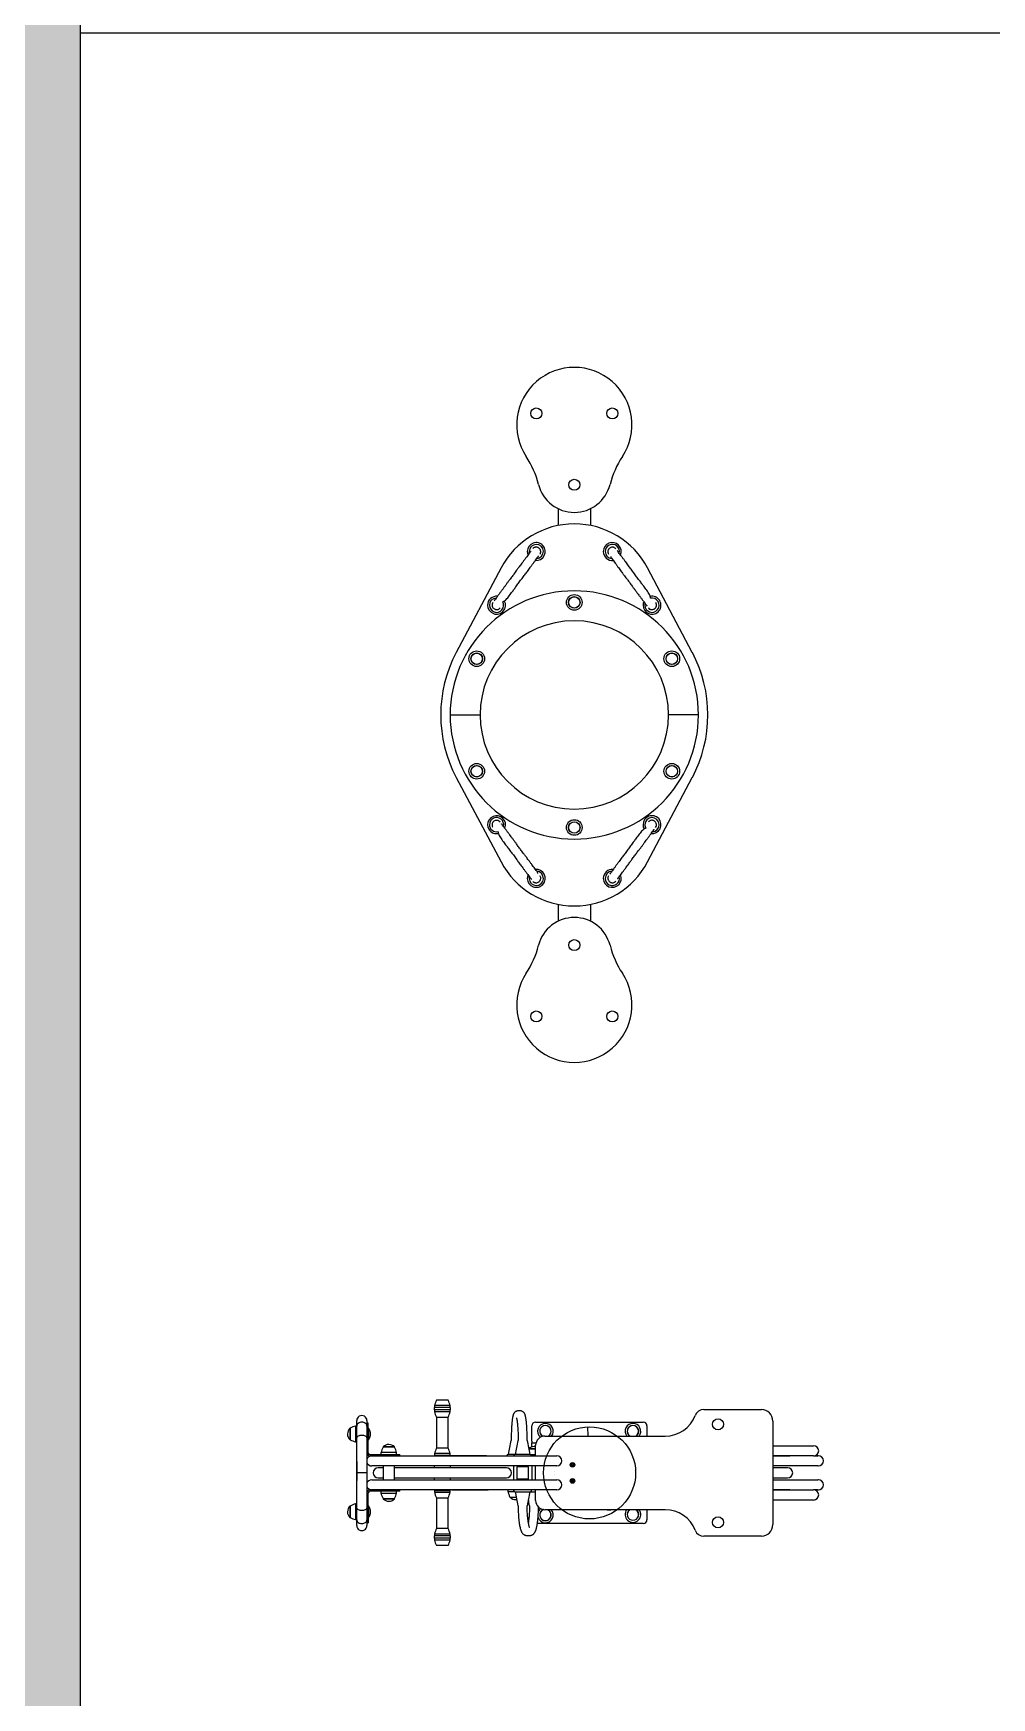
# Model space of a CAD drawing. Header units: millimetres. Extents: x 1089 to 46270, y 1624 to 35257.
# Drawn here: x 1092.71 to 1094.79, y 1652.005 to 1655.621 of the extents above; entities that cross this region are included whole.
import ezdxf

# ---------------------------------------------------------------- set-up
doc = ezdxf.new("R2010")
doc.units = ezdxf.units.MM
doc.layers.add('www.cad-blocks.net', color=7, linetype='Continuous')

# ---------------------------------------------------------------- blocks, each defined once
blk = doc.blocks.new('A$C69B03F1B')
at = {"ltscale": 25.4}
for p, q in [((0.6193, 0.5462), (0.4357, 0.449)), ((0.755, 0.5594), (0.755, 0.4944)), ((0.755, 0.5594), (0.755, 0.4944)), ((1.0743, 0.449), (0.8907, 0.5462)), ((0.3434, 0.3249), (0.3069, 0.3249)), ((1.2031, 0.3249), (1.1666, 0.3249)), ((0.3434, 0.2549), (0.3069, 0.2549)), ((1.2031, 0.2549), (1.1666, 0.2549)), ((0.4357, 0.1309), (0.6193, 0.0337)), ((0.8907, 0.0337), (1.0743, 0.1309)), ((0.755, 0.0204), (0.755, 0.0854)), ((0.755, 0.0204), (0.755, 0.0854))]:
    blk.add_line(p, q, dxfattribs=at)
for centre, radius in [((0.6327, 0.5017), 0.017), ((0.6327, 0.5017), 0.0125), ((0.6327, 0.5017), 0.0124), ((0.6327, 0.5017), 0.0123), ((0.8772, 0.5017), 0.017), ((0.8772, 0.5017), 0.0125), ((0.8772, 0.5017), 0.0124), ((0.8772, 0.5017), 0.0123), ((0.1, 0.3724), 0.012), ((1.41, 0.3724), 0.012), ((0.255, 0.2899), 0.012), ((0.5105, 0.2899), 0.017), ((0.5105, 0.2899), 0.0125), ((0.5105, 0.2899), 0.0124), ((0.5105, 0.2899), 0.0123), ((0.9995, 0.2899), 0.017), ((0.9995, 0.2899), 0.0125), ((0.9995, 0.2899), 0.0124), ((0.9995, 0.2899), 0.0123), ((1.255, 0.2899), 0.012), ((0.1, 0.2074), 0.012), ((1.41, 0.2074), 0.012), ((0.6327, 0.0782), 0.017), ((0.6327, 0.0782), 0.0125), ((0.6327, 0.0782), 0.0124), ((0.6327, 0.0782), 0.0123), ((0.8772, 0.0782), 0.017), ((0.8772, 0.0782), 0.0125), ((0.8772, 0.0782), 0.0124), ((0.8772, 0.0782), 0.0123)]:
    blk.add_circle(centre, radius, dxfattribs=at)
for centre, radius, start, end in [((0.755, 0.2899), 0.29, 62.0899, 117.9101), ((0.755, 0.2899), 0.2695, 90, 270), ((0.755, 0.2899), 0.2695, 270, 90), ((0.5166, 0.4587), 0.0195, 90, 191.6926), ((0.5166, 0.4587), 0.0155, 90, 192.7282), ((0.5166, 0.4587), 0.0195, 247.3124, 90), ((0.5166, 0.4587), 0.0155, 256.6957, 90), ((0.755, 0.2899), 0.2045, 90, 270), ((0.755, 0.2899), 0.2045, 270, 90), ((0.9934, 0.4587), 0.0195, 90, 298.6926), ((0.9934, 0.4587), 0.0155, 90, 299.7282), ((0.9934, 0.4587), 0.0195, 354.3124, 90), ((0.9934, 0.4587), 0.0155, 3.6957, 90), ((0.52, 0.2899), 0.18, 117.9101, 242.0899), ((0.5166, 0.4587), 0.0098, 108.1147, 124.8538), ((0.5166, 0.4587), 0.0098, 101.5252, 103.5915), ((0.5166, 0.4587), 0.0098, 306.5, 329.4567), ((0.9934, 0.4587), 0.0098, 208.5252, 210.5915), ((0.9934, 0.4587), 0.0098, 215.1147, 231.8538), ((0.9934, 0.4587), 0.0098, 53.5, 76.4567), ((0.99, 0.2899), 0.18, 297.9101, 62.0899), ((0.125, 0.2899), 0.125, 56.633, 303.367), ((1.385, 0.2899), 0.125, 236.633, 123.367), ((0.3037, 0.5614), 0.2, 236.633, 255.7865), ((0.235, 0.2899), 0.08, 284.2135, 75.7865), ((0.4, 0.3724), 0.0195, 90, 5.9569), ((0.4, 0.3724), 0.0155, 90, 356.3609), ((0.4, 0.3724), 0.0195, 67.3055, 90), ((0.4, 0.3724), 0.0155, 76.6867, 90), ((1.11, 0.3724), 0.0195, 174.3055, 90), ((1.11, 0.3724), 0.0155, 183.6867, 90), ((1.11, 0.3724), 0.0195, 90, 112.9569), ((1.11, 0.3724), 0.0155, 90, 103.3609), ((1.275, 0.2899), 0.08, 104.2135, 255.7865), ((1.2062, 0.5614), 0.2, 284.2135, 303.367), ((0.4, 0.2074), 0.0195, 90, 292.9569), ((0.4, 0.2074), 0.0155, 90, 283.3609), ((0.4, 0.2074), 0.0195, 354.3055, 90), ((0.4, 0.2074), 0.0155, 3.6867, 90), ((1.11, 0.2074), 0.0195, 90, 185.9569), ((1.11, 0.2074), 0.0155, 90, 176.3609), ((1.11, 0.2074), 0.0195, 247.3055, 90), ((1.11, 0.2074), 0.0155, 256.6867, 90), ((0.3037, 0.0185), 0.2, 104.2135, 123.367), ((1.2062, 0.0185), 0.2, 56.633, 75.7865), ((0.5166, 0.1212), 0.0195, 174.3124, 90), ((0.5166, 0.1212), 0.0155, 183.6957, 90), ((0.5166, 0.1212), 0.0195, 90, 118.6926), ((0.5166, 0.1212), 0.0155, 90, 119.7282), ((0.5166, 0.1212), 0.0098, 233.5, 256.4567), ((0.5166, 0.1212), 0.0098, 35.1147, 51.8538), ((0.5166, 0.1212), 0.0098, 28.5252, 30.5915), ((0.9934, 0.1212), 0.0195, 90, 11.6926), ((0.9934, 0.1212), 0.0155, 90, 12.7282), ((0.9934, 0.1212), 0.0098, 126.5, 149.4567), ((0.9934, 0.1212), 0.0195, 67.3124, 90), ((0.9934, 0.1212), 0.0155, 76.6957, 90), ((0.9934, 0.1212), 0.0098, 281.5252, 283.5915), ((0.9934, 0.1212), 0.0098, 288.1147, 304.8538), ((0.755, 0.2899), 0.29, 242.0899, 297.9101)]:
    blk.add_arc(centre, radius, start, end, dxfattribs=at)
for points, knots in [([(0.4989, 0.4551), (0.4976, 0.4548), (0.4953, 0.4543), (0.4911, 0.4519), (0.4866, 0.4489), (0.482, 0.4456), (0.4775, 0.4423), (0.4724, 0.4385), (0.466, 0.434), (0.4587, 0.4281), (0.4507, 0.4221), (0.4427, 0.4164), (0.4361, 0.4117), (0.431, 0.4079), (0.4269, 0.4048), (0.4224, 0.4015), (0.4178, 0.398), (0.4129, 0.3944), (0.4082, 0.3908), (0.4037, 0.3875), (0.4007, 0.3852), (0.3988, 0.3837), (0.3981, 0.3831), (0.398, 0.3829), (0.398, 0.3829)], [0, 0, 0, 0, 0.0209775, 0.0407253, 0.0590652, 0.0758603, 0.091032, 0.104485, 0.1255842, 0.1507789, 0.1763132, 0.2028039, 0.2260346, 0.238269, 0.2517986, 0.2666153, 0.2827661, 0.3005919, 0.32041, 0.3420315, 0.3651481, 0.3770155, 0.3870404, 0.3917364, 0.3917364, 0.3917364, 0.3917364]), ([(0.4107, 0.369), (0.4108, 0.3689), (0.411, 0.3689), (0.4116, 0.369), (0.4126, 0.3696), (0.4142, 0.3707), (0.4169, 0.3726), (0.421, 0.3756), (0.4254, 0.3788), (0.43, 0.3822), (0.4346, 0.3856), (0.4391, 0.3889), (0.4431, 0.3918), (0.4466, 0.3944), (0.4498, 0.3967), (0.4531, 0.3993), (0.4567, 0.4021), (0.4605, 0.405), (0.4641, 0.4077), (0.4677, 0.4103), (0.4713, 0.4129), (0.4754, 0.4158), (0.4799, 0.419), (0.485, 0.4228), (0.4901, 0.4266), (0.495, 0.4303), (0.4997, 0.4338), (0.5045, 0.4374), (0.5092, 0.4409), (0.5136, 0.4442), (0.5164, 0.4464), (0.5181, 0.4477), (0.5185, 0.4481), (0.5185, 0.4482), (0.5185, 0.4482)], [0.4682617, 0.4682617, 0.4682617, 0.4682617, 0.474261, 0.4843566, 0.4942796, 0.5040069, 0.5227379, 0.5405585, 0.5579391, 0.5748261, 0.5911129, 0.6057034, 0.6190878, 0.630266, 0.6396593, 0.6491607, 0.6623136, 0.6748563, 0.6854456, 0.6968091, 0.7089334, 0.7197803, 0.7351909, 0.7511759, 0.769238, 0.7842953, 0.8006992, 0.8188956, 0.839061, 0.8609809, 0.8843262, 0.8957842, 0.9049366, 0.9066141, 0.9066141, 0.9066141, 0.9066141]), ([(0.5012, 0.4552), (0.5012, 0.4552), (0.5005, 0.4553), (0.4997, 0.4552), (0.4989, 0.4551)], [0.98550509, 0.98550509, 0.98550509, 0.98550509, 0.9859126, 1, 1, 1, 1]), ([(0.5226, 0.451), (0.5235, 0.4518), (0.5246, 0.4528), (0.5256, 0.455), (0.526, 0.4567), (0.5261, 0.4584), (0.5259, 0.4606), (0.5251, 0.463), (0.5236, 0.4651), (0.522, 0.4665), (0.5204, 0.4676), (0.5183, 0.4683), (0.5159, 0.4685), (0.5132, 0.468), (0.5118, 0.4672), (0.511, 0.4667)], [0, 0, 0, 0, 0.147122, 0.212111, 0.271019, 0.324307, 0.373334, 0.464369, 0.547456, 0.596299, 0.656579, 0.72877, 0.811836, 0.903359, 1, 1, 1, 1]), ([(0.999, 0.4667), (0.998, 0.4674), (0.9967, 0.4681), (0.9943, 0.4684), (0.9926, 0.4683), (0.9909, 0.4679), (0.9888, 0.4671), (0.9868, 0.4656), (0.9853, 0.4635), (0.9844, 0.4616), (0.9838, 0.4597), (0.9837, 0.4575), (0.9842, 0.4551), (0.9855, 0.4528), (0.9867, 0.4516), (0.9874, 0.451)], [0, 0, 0, 0, 0.147122, 0.212111, 0.271019, 0.324307, 0.373334, 0.464369, 0.547456, 0.596299, 0.656579, 0.72877, 0.811836, 0.903359, 1, 1, 1, 1]), ([(1.0013, 0.445), (1.0013, 0.445), (1.0014, 0.4443), (1.0017, 0.4436), (1.002, 0.4428)], [0.98550509, 0.98550509, 0.98550509, 0.98550509, 0.9859126, 1, 1, 1, 1]), ([(1.002, 0.4428), (1.0027, 0.4416), (1.0039, 0.4397), (1.0074, 0.4363), (1.0116, 0.4329), (1.0161, 0.4295), (1.0205, 0.4261), (1.0257, 0.4223), (1.0319, 0.4176), (1.0396, 0.4123), (1.0477, 0.4064), (1.0555, 0.4004), (1.0619, 0.3955), (1.067, 0.3917), (1.0712, 0.3887), (1.0757, 0.3854), (1.0804, 0.3819), (1.0852, 0.3784), (1.09, 0.3749), (1.0945, 0.3716), (1.0976, 0.3694), (1.0995, 0.368), (1.1003, 0.3675), (1.1005, 0.3675), (1.1006, 0.3675)], [0, 0, 0, 0, 0.0209775, 0.0407253, 0.0590652, 0.0758603, 0.091032, 0.104485, 0.1255842, 0.1507789, 0.1763132, 0.2028039, 0.2260346, 0.238269, 0.2517986, 0.2666153, 0.2827661, 0.3005919, 0.32041, 0.3420315, 0.3651481, 0.3770155, 0.3870404, 0.3917364, 0.3917364, 0.3917364, 0.3917364]), ([(1.1102, 0.3837), (1.1102, 0.3837), (1.1101, 0.384), (1.1098, 0.3845), (1.109, 0.3853), (1.1075, 0.3866), (1.1049, 0.3885), (1.1008, 0.3916), (1.0965, 0.3948), (1.0919, 0.3983), (1.0873, 0.4017), (1.0829, 0.405), (1.0789, 0.408), (1.0753, 0.4106), (1.0722, 0.413), (1.0688, 0.4154), (1.065, 0.418), (1.0612, 0.4208), (1.0576, 0.4234), (1.054, 0.4261), (1.0504, 0.4288), (1.0465, 0.4319), (1.0422, 0.4352), (1.0369, 0.439), (1.0319, 0.4427), (1.0269, 0.4463), (1.0222, 0.4498), (1.0173, 0.4534), (1.0125, 0.4569), (1.0082, 0.46), (1.0052, 0.4622), (1.0035, 0.4634), (1.003, 0.4636), (1.0029, 0.4636), (1.0029, 0.4636)], [0.4682617, 0.4682617, 0.4682617, 0.4682617, 0.474261, 0.4843566, 0.4942796, 0.5040069, 0.5227379, 0.5405585, 0.5579391, 0.5748261, 0.5911129, 0.6057034, 0.6190878, 0.630266, 0.6396593, 0.6491607, 0.6623136, 0.6748563, 0.6854456, 0.6968091, 0.7089334, 0.7197803, 0.7351909, 0.7511759, 0.769238, 0.7842953, 0.8006992, 0.8188956, 0.839061, 0.8609809, 0.8843262, 0.8957842, 0.9049366, 0.9066141, 0.9066141, 0.9066141, 0.9066141]), ([(0.3939, 0.3801), (0.393, 0.3793), (0.392, 0.3783), (0.391, 0.3761), (0.3905, 0.3744), (0.3904, 0.3727), (0.3906, 0.3705), (0.3914, 0.3681), (0.393, 0.366), (0.3946, 0.3646), (0.3962, 0.3636), (0.3983, 0.3628), (0.4007, 0.3626), (0.4033, 0.3631), (0.4047, 0.3639), (0.4056, 0.3644)], [0, 0, 0, 0, 0.147091, 0.212062, 0.270957, 0.324245, 0.373287, 0.464359, 0.547481, 0.596334, 0.656615, 0.728799, 0.811852, 0.903363, 1, 1, 1, 1]), ([(1.1044, 0.3644), (1.1055, 0.3638), (1.1068, 0.363), (1.1092, 0.3627), (1.1109, 0.3628), (1.1126, 0.3632), (1.1146, 0.364), (1.1167, 0.3655), (1.1182, 0.3676), (1.1191, 0.3695), (1.1196, 0.3714), (1.1197, 0.3736), (1.1192, 0.376), (1.118, 0.3784), (1.1168, 0.3795), (1.1161, 0.3801)], [0, 0, 0, 0, 0.147091, 0.212062, 0.270957, 0.324245, 0.373287, 0.464359, 0.547481, 0.596334, 0.656615, 0.728799, 0.811852, 0.903363, 1, 1, 1, 1]), ([(0.4056, 0.2155), (0.4045, 0.2161), (0.4032, 0.2168), (0.4008, 0.2172), (0.3991, 0.2171), (0.3974, 0.2167), (0.3954, 0.2158), (0.3933, 0.2143), (0.3918, 0.2123), (0.3909, 0.2103), (0.3904, 0.2085), (0.3903, 0.2063), (0.3908, 0.2039), (0.392, 0.2015), (0.3932, 0.2004), (0.3939, 0.1997)], [0, 0, 0, 0, 0.147091, 0.212062, 0.270957, 0.324245, 0.373287, 0.464359, 0.547481, 0.596334, 0.656615, 0.728799, 0.811852, 0.903363, 1, 1, 1, 1]), ([(1.1161, 0.1997), (1.117, 0.2006), (1.118, 0.2016), (1.119, 0.2038), (1.1195, 0.2055), (1.1196, 0.2072), (1.1194, 0.2094), (1.1186, 0.2118), (1.117, 0.2138), (1.1154, 0.2153), (1.1138, 0.2163), (1.1117, 0.217), (1.1093, 0.2173), (1.1067, 0.2168), (1.1053, 0.216), (1.1044, 0.2155)], [0, 0, 0, 0, 0.147091, 0.212062, 0.270957, 0.324245, 0.373287, 0.464359, 0.547481, 0.596334, 0.656615, 0.728799, 0.811852, 0.903363, 1, 1, 1, 1]), ([(0.3998, 0.1962), (0.3998, 0.1961), (0.3999, 0.1958), (0.4002, 0.1953), (0.401, 0.1946), (0.4025, 0.1933), (0.4051, 0.1913), (0.4092, 0.1883), (0.4135, 0.185), (0.4181, 0.1816), (0.4227, 0.1782), (0.4271, 0.1749), (0.4311, 0.1719), (0.4347, 0.1693), (0.4378, 0.1669), (0.4412, 0.1645), (0.445, 0.1619), (0.4488, 0.1591), (0.4524, 0.1565), (0.456, 0.1538), (0.4596, 0.1511), (0.4635, 0.148), (0.4678, 0.1446), (0.4731, 0.1409), (0.4781, 0.1371), (0.4831, 0.1335), (0.4878, 0.13), (0.4927, 0.1265), (0.4975, 0.123), (0.5018, 0.1198), (0.5048, 0.1177), (0.5065, 0.1165), (0.507, 0.1162), (0.5071, 0.1162), (0.5071, 0.1163)], [0.4682617, 0.4682617, 0.4682617, 0.4682617, 0.474261, 0.4843566, 0.4942796, 0.5040069, 0.5227379, 0.5405585, 0.5579391, 0.5748261, 0.5911129, 0.6057034, 0.6190878, 0.630266, 0.6396593, 0.6491607, 0.6623136, 0.6748563, 0.6854456, 0.6968091, 0.7089334, 0.7197803, 0.7351909, 0.7511759, 0.769238, 0.7842953, 0.8006992, 0.8188956, 0.839061, 0.8609809, 0.8843262, 0.8957842, 0.9049366, 0.9066141, 0.9066141, 0.9066141, 0.9066141]), ([(0.508, 0.1371), (0.5073, 0.1382), (0.5061, 0.1402), (0.5026, 0.1436), (0.4984, 0.147), (0.4939, 0.1504), (0.4895, 0.1537), (0.4843, 0.1575), (0.4781, 0.1623), (0.4704, 0.1675), (0.4623, 0.1735), (0.4545, 0.1795), (0.4481, 0.1844), (0.443, 0.1881), (0.4388, 0.1912), (0.4343, 0.1945), (0.4296, 0.1979), (0.4248, 0.2015), (0.42, 0.205), (0.4155, 0.2083), (0.4124, 0.2105), (0.4105, 0.2118), (0.4097, 0.2123), (0.4095, 0.2124), (0.4094, 0.2124)], [0, 0, 0, 0, 0.0209775, 0.0407253, 0.0590652, 0.0758603, 0.091032, 0.104485, 0.1255842, 0.1507789, 0.1763132, 0.2028039, 0.2260346, 0.238269, 0.2517986, 0.2666153, 0.2827661, 0.3005919, 0.32041, 0.3420315, 0.3651481, 0.3770155, 0.3870404, 0.3917364, 0.3917364, 0.3917364, 0.3917364]), ([(1.0993, 0.2109), (1.0992, 0.2109), (1.099, 0.211), (1.0984, 0.2108), (1.0974, 0.2103), (1.0958, 0.2092), (1.0931, 0.2072), (1.089, 0.2042), (1.0846, 0.201), (1.08, 0.1977), (1.0754, 0.1943), (1.0709, 0.191), (1.0669, 0.1881), (1.0634, 0.1854), (1.0602, 0.1832), (1.0569, 0.1806), (1.0533, 0.1778), (1.0495, 0.1749), (1.0459, 0.1722), (1.0423, 0.1696), (1.0387, 0.167), (1.0346, 0.1641), (1.0301, 0.1609), (1.025, 0.157), (1.0199, 0.1533), (1.015, 0.1496), (1.0103, 0.1461), (1.0055, 0.1425), (1.0008, 0.1389), (0.9964, 0.1357), (0.9936, 0.1335), (0.9919, 0.1322), (0.9915, 0.1318), (0.9915, 0.1317), (0.9915, 0.1317)], [0.4682617, 0.4682617, 0.4682617, 0.4682617, 0.474261, 0.4843566, 0.4942796, 0.5040069, 0.5227379, 0.5405585, 0.5579391, 0.5748261, 0.5911129, 0.6057034, 0.6190878, 0.630266, 0.6396593, 0.6491607, 0.6623136, 0.6748563, 0.6854456, 0.6968091, 0.7089334, 0.7197803, 0.7351909, 0.7511759, 0.769238, 0.7842953, 0.8006992, 0.8188956, 0.839061, 0.8609809, 0.8843262, 0.8957842, 0.9049366, 0.9066141, 0.9066141, 0.9066141, 0.9066141]), ([(1.0111, 0.1247), (1.0124, 0.125), (1.0147, 0.1256), (1.0189, 0.128), (1.0234, 0.131), (1.028, 0.1343), (1.0325, 0.1376), (1.0376, 0.1414), (1.044, 0.1459), (1.0513, 0.1518), (1.0593, 0.1578), (1.0673, 0.1634), (1.0739, 0.1682), (1.079, 0.172), (1.0831, 0.1751), (1.0876, 0.1784), (1.0922, 0.1819), (1.0971, 0.1855), (1.1018, 0.1891), (1.1063, 0.1924), (1.1093, 0.1947), (1.1112, 0.1961), (1.1119, 0.1967), (1.112, 0.1969), (1.112, 0.197)], [0, 0, 0, 0, 0.0209775, 0.0407253, 0.0590652, 0.0758603, 0.091032, 0.104485, 0.1255842, 0.1507789, 0.1763132, 0.2028039, 0.2260346, 0.238269, 0.2517986, 0.2666153, 0.2827661, 0.3005919, 0.32041, 0.3420315, 0.3651481, 0.3770155, 0.3870404, 0.3917364, 0.3917364, 0.3917364, 0.3917364]), ([(0.5087, 0.1348), (0.5087, 0.1349), (0.5086, 0.1356), (0.5083, 0.1363), (0.508, 0.1371)], [0.98550509, 0.98550509, 0.98550509, 0.98550509, 0.9859126, 1, 1, 1, 1]), ([(0.511, 0.1131), (0.512, 0.1125), (0.5133, 0.1118), (0.5157, 0.1115), (0.5174, 0.1116), (0.5191, 0.112), (0.5212, 0.1128), (0.5232, 0.1143), (0.5247, 0.1163), (0.5256, 0.1183), (0.5262, 0.1201), (0.5263, 0.1223), (0.5258, 0.1247), (0.5245, 0.1271), (0.5233, 0.1282), (0.5226, 0.1289)], [0, 0, 0, 0, 0.147122, 0.212111, 0.271019, 0.324307, 0.373334, 0.464369, 0.547456, 0.596299, 0.656579, 0.72877, 0.811836, 0.903359, 1, 1, 1, 1]), ([(0.9874, 0.1289), (0.9865, 0.1281), (0.9854, 0.127), (0.9844, 0.1248), (0.984, 0.1232), (0.9839, 0.1214), (0.9841, 0.1193), (0.9849, 0.1168), (0.9864, 0.1148), (0.988, 0.1133), (0.9896, 0.1123), (0.9917, 0.1116), (0.9941, 0.1113), (0.9968, 0.1118), (0.9982, 0.1126), (0.999, 0.1131)], [0, 0, 0, 0, 0.147122, 0.212111, 0.271019, 0.324307, 0.373334, 0.464369, 0.547456, 0.596299, 0.656579, 0.72877, 0.811836, 0.903359, 1, 1, 1, 1]), ([(1.0088, 0.1247), (1.0088, 0.1247), (1.0095, 0.1246), (1.0103, 0.1247), (1.0111, 0.1247)], [0.98550509, 0.98550509, 0.98550509, 0.98550509, 0.9859126, 1, 1, 1, 1])]:
    blk.add_open_spline(points, degree=3, knots=knots, dxfattribs=at)
blk = doc.blocks.new('A$C1F61361C')
blk.add_blockref('A$C69B03F1B', (0, 0))
blk = doc.blocks.new('A$C15E10883')
at = {"ltscale": 25.4}
for p, q in [((0.1882, 0.3005), (0.1882, 0.2955)), ((0.2232, 0.3005), (0.1882, 0.3005)), ((0.2232, 0.2955), (0.1882, 0.2955)), ((0.2227, 0.3045), (0.1887, 0.3045)), ((0.1887, 0.3045), (0.1887, 0.3005)), ((0.1887, 0.2955), (0.1887, 0.2915)), ((0.1887, 0.2915), (0.2227, 0.2915)), ((0.2182, 0.3165), (0.1932, 0.3165)), ((0.1935, 0.317), (0.1935, 0.3165)), ((0.218, 0.3165), (0.218, 0.317)), ((0.2227, 0.3005), (0.2227, 0.3045)), ((0.2227, 0.2915), (0.2227, 0.2955)), ((0.2232, 0.2955), (0.2232, 0.3005)), ((0.7733, 0.296), (0.8983, 0.296)), ((0.005, 0.2552), (0.005, 0.2307)), ((0.0055, 0.2552), (0.005, 0.2552)), ((0.0055, 0.2555), (0.0055, 0.2305)), ((0.02, 0.26), (0.0175, 0.26)), ((0.0175, 0.26), (0.0175, 0.226)), ((0.02, 0.2603), (0.02, 0.272)), ((0.02, 0.2349), (0.02, 0.2603)), ((0.042, 0.272), (0.042, 0.2603)), ((0.045, 0.2667), (0.042, 0.2667)), ((0.042, 0.2603), (0.042, 0.2349)), ((0.045, 0.2506), (0.045, 0.2667)), ((0.046, 0.255), (0.045, 0.255)), ((0.046, 0.231), (0.046, 0.255)), ((0.1932, 0.2795), (0.1932, 0.2125)), ((0.1932, 0.2795), (0.2182, 0.2795)), ((0.2182, 0.2125), (0.2182, 0.2795)), ((0.4, 0.2275), (0.4, 0.2605)), ((0.408, 0.2685), (0.642, 0.2685)), ((0.5223, 0.2385), (0.5215, 0.2584)), ((0.65, 0.2605), (0.65, 0.2385)), ((0.9233, 0.271), (0.9233, 0.046)), ((0.005, 0.2307), (0.0055, 0.2307)), ((0.0175, 0.226), (0.02, 0.226)), ((0.02, 0.1587), (0.02, 0.2349)), ((0.02, 0.1204), (0.02, 0.224)), ((0.045, 0.2506), (0.042, 0.2506)), ((0.042, 0.2349), (0.042, 0.1587)), ((0.045, 0.2015), (0.045, 0.2506)), ((0.045, 0.231), (0.046, 0.231)), ((0.4, 0.2275), (0.4, 0.2235)), ((0.4, 0.2235), (0.409, 0.2235)), ((0.4, 0.2155), (0.4, 0.2235)), ((0.4083, 0.1955), (0.4083, 0.2185)), ((0.4283, 0.2385), (0.6894, 0.2385)), ((0.9233, 0.2175), (0.9963, 0.2175)), ((0.9963, 0.2175), (1.0103, 0.2175)), ((1.0103, 0.2175), (1.0118, 0.2175)), ((1.0118, 0.2175), (1.0118, 0.2175)), ((0.0199, 0.1835), (0.0199, 0.1814)), ((0.0199, 0.1814), (0.02, 0.1814)), ((0.0199, 0.1814), (0.0199, 0.1763)), ((0.048, 0.1985), (0.0971, 0.1985)), ((0.048, 0.1955), (0.0525, 0.1955)), ((0.0525, 0.1955), (0.0782, 0.1955)), ((0.1065, 0.2025), (0.0725, 0.2025)), ((0.0725, 0.2025), (0.0725, 0.1985)), ((0.102, 0.2145), (0.077, 0.2145)), ((0.0772, 0.215), (0.0772, 0.2145)), ((0.1017, 0.215), (0.0772, 0.215)), ((0.0782, 0.1955), (0.1907, 0.1955)), ((0.0971, 0.1955), (0.0971, 0.1985)), ((0.0971, 0.1985), (0.1132, 0.1985)), ((0.1017, 0.2145), (0.1017, 0.215)), ((0.1065, 0.1985), (0.1065, 0.2025)), ((0.1132, 0.1955), (0.1132, 0.1985)), ((0.2227, 0.2005), (0.1887, 0.2005)), ((0.1887, 0.2005), (0.1887, 0.1965)), ((0.2227, 0.1965), (0.1887, 0.1965)), ((0.1907, 0.1955), (0.3912, 0.1955)), ((0.2182, 0.2125), (0.1932, 0.2125)), ((0.2002, 0.1955), (0.2002, 0.1965)), ((0.2093, 0.1956), (0.2213, 0.1956)), ((0.2112, 0.1956), (0.2112, 0.1965)), ((0.2298, 0.1956), (0.2213, 0.1956)), ((0.2227, 0.1965), (0.2227, 0.2005)), ((0.2901, 0.1956), (0.2298, 0.1956)), ((0.3001, 0.1956), (0.2901, 0.1956)), ((0.3017, 0.1956), (0.3001, 0.1956)), ((0.3455, 0.1957), (0.3455, 0.1955)), ((0.3635, 0.1987), (0.3485, 0.1987)), ((0.3605, 0.1957), (0.3605, 0.1955)), ((0.3966, 0.1987), (0.3635, 0.1987)), ((0.3912, 0.1955), (0.4541, 0.1955)), ((0.4083, 0.2105), (0.3933, 0.2105)), ((0.4083, 0.21), (0.3933, 0.21)), ((0.4083, 0.198), (0.3985, 0.198)), ((0.3996, 0.1955), (0.3996, 0.1957)), ((0.4, 0.2149), (0.4, 0.2155)), ((0.9233, 0.1955), (0.9395, 0.1955)), ((0.9963, 0.1955), (0.9233, 0.1955)), ((0.9395, 0.1955), (0.9604, 0.1955)), ((1.0103, 0.1955), (0.9963, 0.1955)), ((1.0118, 0.1955), (1.0103, 0.1955)), ((1.0118, 0.1955), (1.0206, 0.1955)), ((1.0118, 0.1955), (1.0118, 0.1955)), ((1.022, 0.1955), (1.0206, 0.1955)), ((0.0199, 0.1763), (0.0199, 0.1462)), ((0.0199, 0.1462), (0.0199, 0.142)), ((0.02, 0.0821), (0.02, 0.1587)), ((0.042, 0.1587), (0.042, 0.0821)), ((0.0782, 0.1735), (0.0525, 0.1735)), ((0.077, 0.1695), (0.0667, 0.1695)), ((0.0667, 0.1475), (0.077, 0.1475)), ((0.077, 0.1735), (0.077, 0.1435)), ((0.1907, 0.1735), (0.0782, 0.1735)), ((0.102, 0.1435), (0.102, 0.1735)), ((0.3447, 0.1695), (0.102, 0.1695)), ((0.102, 0.1475), (0.3447, 0.1475)), ((0.1882, 0.1735), (0.1882, 0.1695)), ((0.1882, 0.1735), (0.1882, 0.1695)), ((0.1882, 0.1475), (0.1882, 0.1435)), ((0.1882, 0.1475), (0.1882, 0.1435)), ((0.3912, 0.1735), (0.1907, 0.1735)), ((0.2232, 0.1695), (0.2232, 0.1735)), ((0.2232, 0.1695), (0.2232, 0.1735)), ((0.2232, 0.1435), (0.2232, 0.1475)), ((0.2232, 0.1435), (0.2232, 0.1475)), ((0.36, 0.1735), (0.36, 0.1725)), ((0.36, 0.1725), (0.36, 0.1435)), ((0.361, 0.1735), (0.361, 0.1725)), ((0.3926, 0.1715), (0.3676, 0.1715)), ((0.3676, 0.1715), (0.3676, 0.1445)), ((0.3691, 0.1735), (0.3691, 0.1725)), ((0.37, 0.1725), (0.37, 0.1735)), ((0.37, 0.1715), (0.37, 0.1725)), ((0.3751, 0.1735), (0.3751, 0.1715)), ((0.376, 0.1735), (0.376, 0.1715)), ((0.3842, 0.1735), (0.3842, 0.1715)), ((0.3851, 0.1715), (0.3851, 0.1735)), ((0.4541, 0.1735), (0.3912, 0.1735)), ((0.3926, 0.1445), (0.3926, 0.1715)), ((0.3998, 0.1735), (0.3998, 0.1435)), ((0.4083, 0.1435), (0.4083, 0.1735)), ((0.4853, 0.1765), (0.4878, 0.1765)), ((0.4853, 0.1755), (0.4853, 0.1765)), ((0.4878, 0.1755), (0.4853, 0.1755)), ((0.4878, 0.1765), (0.4878, 0.179)), ((0.4878, 0.179), (0.4888, 0.179)), ((0.4878, 0.173), (0.4878, 0.1755)), ((0.4888, 0.173), (0.4878, 0.173)), ((0.4888, 0.179), (0.4888, 0.1765)), ((0.4888, 0.1765), (0.4913, 0.1765)), ((0.4913, 0.1755), (0.4888, 0.1755)), ((0.4888, 0.1755), (0.4888, 0.173)), ((0.4913, 0.1765), (0.4913, 0.1755)), ((0.9395, 0.1735), (0.9233, 0.1735)), ((0.9553, 0.1695), (0.9233, 0.1695)), ((0.9233, 0.1475), (0.9553, 0.1475)), ((0.9604, 0.1735), (0.9395, 0.1735)), ((1.0206, 0.1735), (0.9604, 0.1735)), ((1.0206, 0.1735), (1.022, 0.1735)), ((0.0199, 0.1369), (0.0199, 0.142)), ((0.045, 0.0664), (0.045, 0.1155)), ((0.0525, 0.1215), (0.048, 0.1215)), ((0.0971, 0.1185), (0.048, 0.1185)), ((0.0525, 0.1435), (0.0782, 0.1435)), ((0.0782, 0.1215), (0.0525, 0.1215)), ((0.0725, 0.1185), (0.0725, 0.1145)), ((0.0725, 0.1145), (0.1065, 0.1145)), ((0.0782, 0.1435), (0.1907, 0.1435)), ((0.1907, 0.1215), (0.0782, 0.1215)), ((0.0971, 0.1215), (0.0971, 0.1185)), ((0.1132, 0.1185), (0.0971, 0.1185)), ((0.1065, 0.1145), (0.1065, 0.1185)), ((0.1132, 0.1185), (0.1132, 0.1215)), ((0.1887, 0.1205), (0.1887, 0.1165)), ((0.1887, 0.1205), (0.2227, 0.1205)), ((0.1887, 0.1165), (0.2227, 0.1165)), ((0.1907, 0.1435), (0.3912, 0.1435)), ((0.3912, 0.1215), (0.1907, 0.1215)), ((0.2002, 0.1215), (0.2002, 0.1205)), ((0.2112, 0.1215), (0.2112, 0.1205)), ((0.2227, 0.1165), (0.2227, 0.1205)), ((0.2266, 0.1214), (0.2363, 0.1214)), ((0.2363, 0.1214), (0.2965, 0.1214)), ((0.2965, 0.1214), (0.3053, 0.1214)), ((0.3204, 0.1214), (0.3053, 0.1214)), ((0.348, 0.1215), (0.348, 0.118)), ((0.348, 0.118), (0.3617, 0.118)), ((0.3605, 0.1215), (0.3605, 0.1204)), ((0.3635, 0.1174), (0.3966, 0.1174)), ((0.3926, 0.1445), (0.3676, 0.1445)), ((0.37, 0.1435), (0.37, 0.1445)), ((0.3751, 0.1445), (0.3751, 0.1435)), ((0.376, 0.1445), (0.376, 0.1435)), ((0.3842, 0.1445), (0.3842, 0.1435)), ((0.3851, 0.1435), (0.3851, 0.1445)), ((0.3912, 0.1435), (0.4541, 0.1435)), ((0.4541, 0.1215), (0.3912, 0.1215)), ((0.3966, 0.1174), (0.4083, 0.1174)), ((0.3996, 0.1204), (0.3996, 0.1215)), ((0.3998, 0.1435), (0.3998, 0.1435)), ((0.4007, 0.1435), (0.3998, 0.1435)), ((0.4007, 0.1435), (0.4007, 0.1435)), ((0.4083, 0.0985), (0.4083, 0.1215)), ((0.4853, 0.1405), (0.4853, 0.1415)), ((0.4853, 0.1415), (0.4878, 0.1415)), ((0.4878, 0.1405), (0.4853, 0.1405)), ((0.4878, 0.1415), (0.4878, 0.144)), ((0.4878, 0.144), (0.4888, 0.144)), ((0.4878, 0.138), (0.4878, 0.1405)), ((0.4888, 0.138), (0.4878, 0.138)), ((0.4888, 0.144), (0.4888, 0.1415)), ((0.4888, 0.1415), (0.4913, 0.1415)), ((0.4888, 0.1405), (0.4888, 0.138)), ((0.4913, 0.1405), (0.4888, 0.1405)), ((0.4913, 0.1415), (0.4913, 0.1405)), ((0.9233, 0.1435), (0.9395, 0.1435)), ((0.9233, 0.1215), (0.9963, 0.1215)), ((0.9395, 0.1215), (0.9233, 0.1215)), ((0.9395, 0.1435), (0.9604, 0.1435)), ((0.9604, 0.1215), (0.9395, 0.1215)), ((0.9604, 0.1435), (1.0206, 0.1435)), ((0.9963, 0.1215), (1.0103, 0.1215)), ((1.0103, 0.1215), (1.0118, 0.1215)), ((1.0118, 0.1215), (1.0118, 0.1215)), ((1.0206, 0.1215), (1.0118, 0.1215)), ((1.022, 0.1435), (1.0206, 0.1435)), ((1.0206, 0.1215), (1.022, 0.1215)), ((0.005, 0.0863), (0.005, 0.0618)), ((0.0055, 0.0863), (0.005, 0.0863)), ((0.0055, 0.0865), (0.0055, 0.0615)), ((0.0175, 0.091), (0.0175, 0.057)), ((0.02, 0.091), (0.0175, 0.091)), ((0.02, 0.0563), (0.02, 0.0821)), ((0.042, 0.0821), (0.042, 0.0563)), ((0.046, 0.086), (0.045, 0.086)), ((0.046, 0.062), (0.046, 0.086)), ((0.077, 0.1025), (0.102, 0.1025)), ((0.0772, 0.1025), (0.0772, 0.102)), ((0.0772, 0.102), (0.1017, 0.102)), ((0.1017, 0.102), (0.1017, 0.1025)), ((0.1932, 0.1045), (0.1932, 0.0375)), ((0.1932, 0.1045), (0.2182, 0.1045)), ((0.2182, 0.0375), (0.2182, 0.1045)), ((0.3525, 0.106), (0.3668, 0.106)), ((0.3528, 0.106), (0.3528, 0.1055)), ((0.3528, 0.1055), (0.3669, 0.1055)), ((0.6894, 0.0785), (0.4283, 0.0785)), ((0.65, 0.0785), (0.65, 0.0565)), ((0.9963, 0.0995), (0.9233, 0.0995)), ((1.0103, 0.0995), (0.9963, 0.0995)), ((1.0118, 0.0995), (1.0103, 0.0995)), ((1.0118, 0.0995), (1.0118, 0.0995)), ((0.005, 0.0618), (0.0055, 0.0618)), ((0.0175, 0.057), (0.02, 0.057)), ((0.02, 0.044), (0.02, 0.0563)), ((0.045, 0.0664), (0.042, 0.0664)), ((0.042, 0.0563), (0.042, 0.044)), ((0.042, 0.0503), (0.045, 0.0503)), ((0.045, 0.0664), (0.045, 0.0503)), ((0.045, 0.062), (0.046, 0.062)), ((0.2182, 0.0375), (0.1932, 0.0375)), ((0.642, 0.0485), (0.4121, 0.0485)), ((0.2232, 0.0215), (0.1882, 0.0215)), ((0.1882, 0.0215), (0.1882, 0.0165)), ((0.2232, 0.0165), (0.1882, 0.0165)), ((0.2227, 0.0255), (0.1887, 0.0255)), ((0.1887, 0.0255), (0.1887, 0.0215)), ((0.1887, 0.0165), (0.1887, 0.0125)), ((0.2227, 0.0125), (0.1887, 0.0125)), ((0.2182, 0.0005), (0.1932, 0.0005)), ((0.1935, 0.0005), (0.1935, 0)), ((0.218, 0), (0.218, 0.0005)), ((0.2227, 0.0215), (0.2227, 0.0255)), ((0.2227, 0.0125), (0.2227, 0.0165)), ((0.2232, 0.0165), (0.2232, 0.0215)), ((0.8983, 0.021), (0.7733, 0.021))]:
    blk.add_line(p, q, dxfattribs=at)
for centre, radius in [((0.5253, 0.1585), 0.1), ((0.8042, 0.264), 0.012), ((0.4883, 0.176), 0.005), ((0.4883, 0.141), 0.005), ((0.4883, 0.176), 0.003), ((0.4883, 0.141), 0.003), ((0.8042, 0.051), 0.012)]:
    blk.add_circle(centre, radius, dxfattribs=at)
for centre, radius, start, end in [((0.2353, 0.2939), 0.0477, 151.7315, 167.1564), ((0.2351, 0.3021), 0.0476, 192.8188, 208.2933), ((0.1763, 0.2939), 0.0476, 12.8188, 28.2933), ((0.1762, 0.3021), 0.0477, 331.7315, 347.1564), ((0.7733, 0.276), 0.02, 90, 158.8316), ((0.8983, 0.271), 0.025, 0, 90), ((0.0161, 0.2436), 0.0161, 133.5822, 182.0109), ((0.0281, 0.2136), 0.0476, 102.8188, 118.2933), ((0.031, 0.272), 0.011, 359.9154, 180.0846), ((0.0287, 0.2426), 0.0213, 1.1604, 35.7095), ((0.408, 0.2605), 0.008, 90, 180), ((0.4295, 0.249), 0.017, 90, 230.0521), ((0.4295, 0.249), 0.0125, 90, 242.1469), ((0.4295, 0.249), 0.0123, 90, 243.5214), ((0.4295, 0.249), 0.017, 321.8555, 90), ((0.4295, 0.249), 0.0125, 302.8599, 90), ((0.4295, 0.249), 0.0123, 301.0027, 90), ((0.6195, 0.249), 0.017, 90, 218.1445), ((0.6195, 0.249), 0.0125, 90, 237.1401), ((0.6195, 0.249), 0.0123, 90, 238.9973), ((0.6195, 0.249), 0.017, 321.8555, 90), ((0.6195, 0.249), 0.0125, 302.8599, 90), ((0.6195, 0.249), 0.0123, 301.0027, 90), ((0.642, 0.2605), 0.008, 0, 90), ((0.6894, 0.3085), 0.07, 270, 338.8316), ((0.016, 0.2424), 0.0161, 177.8616, 226.5453), ((0.0281, 0.2726), 0.0477, 241.7315, 257.1564), ((0.0288, 0.2434), 0.0212, 324.2462, 358.8839), ((0.0889, 0.204), 0.0161, 87.8616, 136.5453), ((0.0901, 0.2039), 0.0161, 43.5822, 92.0109), ((-0.6025, 0.3943), 0.9719, 348.3899, 350.1988), ((-0.5916, 0.395), 0.9761, 348.3938, 350.1949), ((1.2599, 0.3777), 0.8826, 189.7097, 191.7017), ((0.4283, 0.2185), 0.02, 90, 180), ((1.0118, 0.2065), 0.011, 270, 90), ((0.048, 0.2015), 0.006, 180, 269.9817), ((0.0525, 0.1845), 0.011, 90, 162.6586), ((0.0525, 0.1845), 0.011, 197.3414, 270), ((0.048, 0.2015), 0.003, 180, 269.9817), ((0.1191, 0.1919), 0.0477, 151.7315, 167.1564), ((0.0601, 0.1919), 0.0476, 12.8188, 28.2933), ((0.2353, 0.1899), 0.0477, 151.7315, 167.1564), ((0.1763, 0.1899), 0.0476, 12.8188, 28.2933), ((0.3485, 0.1957), 0.003, 90, 180), ((0.3635, 0.1957), 0.003, 90, 180), ((0.4042, 0.1995), 0.0161, 87.8616, 133.2237), ((0.3966, 0.1957), 0.003, 0, 90), ((0.4053, 0.1994), 0.0161, 79.2318, 92.0109), ((0.4541, 0.1845), 0.011, 270, 90), ((1.022, 0.1845), 0.011, 270, 90), ((0.031, -0.3357), 0.4945, 88.7253, 91.2747), ((0.0667, 0.1585), 0.011, 90, 270), ((0.3447, 0.1585), 0.011, 270, 90), ((0.455, 0.1585), 0.0065, 145.2906, 145.3334), ((0.455, 0.1585), 0.0065, 219.771, 219.8195), ((0.628, 0.1585), 0.0065, 140.1805, 140.229), ((0.9553, 0.1585), 0.011, 270, 90), ((0.0525, 0.1325), 0.011, 90, 162.6586), ((0.0525, 0.1325), 0.011, 197.3414, 270), ((0.048, 0.1155), 0.006, 90.0183, 180), ((0.048, 0.1155), 0.003, 90.0183, 180), ((0.1189, 0.1251), 0.0476, 192.8188, 208.2933), ((0.0599, 0.1251), 0.0477, 331.7315, 347.1564), ((0.2351, 0.1271), 0.0476, 192.8188, 208.2933), ((0.1762, 0.1271), 0.0477, 331.7315, 347.1564), ((0.3945, 0.1286), 0.0476, 192.8188, 208.2933), ((0.3635, 0.1204), 0.003, 180, 270), ((-0.4985, -0.0614), 0.8814, 9.7083, 11.703), ((1.3531, -0.0793), 0.9775, 168.3951, 170.1937), ((0.3966, 0.1204), 0.003, 270, 0), ((0.4541, 0.1325), 0.011, 270, 90), ((1.0118, 0.1105), 0.011, 270, 90), ((1.022, 0.1325), 0.011, 270, 90), ((0.0161, 0.0746), 0.0161, 133.5822, 182.0109), ((0.016, 0.0734), 0.0161, 177.8616, 226.5453), ((0.0281, 0.0446), 0.0476, 102.8188, 118.2933), ((0.0287, 0.0736), 0.0213, 1.1604, 35.7095), ((0.0288, 0.0744), 0.0212, 324.2462, 358.8839), ((0.0889, 0.1131), 0.0161, 223.5822, 272.0109), ((0.0901, 0.113), 0.0161, 267.8616, 316.5453), ((0.3645, 0.1166), 0.0161, 223.5822, 272.0109), ((0.3656, 0.1165), 0.0161, 267.8616, 277.6308), ((-0.48, -0.0626), 0.8877, 9.7153, 10.6082), ((0.4283, 0.0985), 0.02, 180, 270), ((0.4295, 0.067), 0.017, 199.1218, 42.5685), ((0.4295, 0.067), 0.017, 126.6937, 153.95), ((0.4295, 0.067), 0.0125, 110.0401, 66.9261), ((0.4295, 0.067), 0.0123, 107.775, 69.8469), ((0.5669, 0.0941), 0.0161, 257.1648, 272.0109), ((0.5681, 0.094), 0.0161, 267.8616, 283.3766), ((0.6195, 0.068), 0.017, 141.8555, 38.1445), ((0.6195, 0.068), 0.0125, 122.8599, 57.1401), ((0.6195, 0.068), 0.0123, 121.0027, 58.9973), ((0.6894, 0.0085), 0.07, 21.1684, 90), ((0.0281, 0.1036), 0.0477, 241.7315, 257.1564), ((0.031, 0.044), 0.011, 179.9154, 0.0846), ((0.2353, 0.0149), 0.0477, 151.7315, 167.1564), ((0.1763, 0.0149), 0.0476, 12.8188, 28.2933), ((0.642, 0.0565), 0.008, 270, 0), ((0.8983, 0.046), 0.025, 270, 0), ((0.2351, 0.0231), 0.0476, 192.8188, 208.2933), ((0.1762, 0.0231), 0.0477, 331.7315, 347.1564), ((0.7733, 0.041), 0.02, 201.1684, 270)]:
    blk.add_arc(centre, radius, start, end, dxfattribs=at)
for points, knots in [([(0.3899, 0.2288), (0.3899, 0.2312), (0.3899, 0.2353), (0.3898, 0.2417), (0.3896, 0.2476), (0.3894, 0.253), (0.3891, 0.2578), (0.3888, 0.2619), (0.3886, 0.2655), (0.3883, 0.2687), (0.388, 0.2716), (0.3876, 0.2743), (0.3873, 0.2766), (0.387, 0.2787), (0.3866, 0.2805), (0.3863, 0.282), (0.3859, 0.2834), (0.3855, 0.2846), (0.3851, 0.2858), (0.3845, 0.2871), (0.3837, 0.2884), (0.3827, 0.2897), (0.3814, 0.2908), (0.3798, 0.2917), (0.3778, 0.2926), (0.3752, 0.2934), (0.3724, 0.2936), (0.3697, 0.2933), (0.3676, 0.2927), (0.3657, 0.2919), (0.364, 0.291), (0.3625, 0.2898), (0.3614, 0.2884), (0.3606, 0.2871), (0.3601, 0.2858), (0.3596, 0.2846), (0.3592, 0.2834), (0.3589, 0.282), (0.3585, 0.2805), (0.3582, 0.2787), (0.3578, 0.2766), (0.3575, 0.2743), (0.3572, 0.2716), (0.3569, 0.2687), (0.3566, 0.2655), (0.3563, 0.2619), (0.356, 0.2578), (0.3558, 0.253), (0.3555, 0.2476), (0.3554, 0.2417), (0.3553, 0.2353), (0.3552, 0.2312), (0.3552, 0.2288)], [0, 0, 0, 0, 0.030304, 0.059697, 0.087823, 0.114333, 0.138973, 0.161526, 0.181837, 0.19981, 0.220276, 0.239107, 0.25692, 0.273701, 0.289444, 0.304121, 0.317636, 0.330025, 0.341387, 0.354496, 0.370965, 0.390624, 0.410653, 0.430663, 0.45002, 0.477248, 0.503891, 0.524472, 0.543729, 0.563374, 0.585682, 0.609187, 0.628948, 0.645484, 0.658618, 0.669979, 0.682367, 0.695882, 0.710559, 0.726303, 0.743084, 0.760897, 0.779728, 0.800192, 0.818165, 0.838475, 0.861028, 0.885667, 0.912177, 0.940303, 0.969696, 1, 1, 1, 1]), ([(0.042, 0.2603), (0.042, 0.2614), (0.0417, 0.2625), (0.0406, 0.2644), (0.0398, 0.2653), (0.0378, 0.2668), (0.0365, 0.2674), (0.0339, 0.2683), (0.0325, 0.2685), (0.0281, 0.2685), (0.0252, 0.2676), (0.0222, 0.2653), (0.0214, 0.2644), (0.0203, 0.2625), (0.02, 0.2614), (0.02, 0.2603)], [0, 0, 0, 0, 0.125, 0.125, 0.25, 0.25, 0.375, 0.375, 0.5, 0.5, 0.75, 0.75, 0.875, 0.875, 1, 1, 1, 1]), ([(0.3666, 0.2781), (0.3666, 0.2781), (0.3666, 0.278), (0.3667, 0.2777), (0.3669, 0.277), (0.3672, 0.2758), (0.3675, 0.2742), (0.3678, 0.2725), (0.3681, 0.2708), (0.3683, 0.2692), (0.3685, 0.2673), (0.3687, 0.2652), (0.369, 0.2626), (0.3692, 0.2595), (0.3695, 0.2557), (0.3698, 0.2514), (0.37, 0.2464), (0.3702, 0.241), (0.3703, 0.2349), (0.3703, 0.2311), (0.3703, 0.2288)], [0.6593348, 0.6593348, 0.6593348, 0.6593348, 0.6645249, 0.6769832, 0.6926559, 0.7110811, 0.7296506, 0.748006, 0.7615997, 0.7750176, 0.7882402, 0.802775, 0.819841, 0.8393918, 0.8613422, 0.8855449, 0.9118, 0.939858, 0.9693758, 1, 1, 1, 1]), ([(0.042, 0.2349), (0.042, 0.2356), (0.0417, 0.2362), (0.0406, 0.2374), (0.0398, 0.238), (0.0378, 0.2389), (0.0365, 0.2393), (0.0339, 0.2398), (0.0325, 0.2399), (0.0281, 0.2399), (0.0252, 0.2394), (0.0222, 0.238), (0.0214, 0.2374), (0.0203, 0.2362), (0.02, 0.2356), (0.02, 0.2349)], [0, 0, 0, 0, 0.125, 0.125, 0.25, 0.25, 0.375, 0.375, 0.5, 0.5, 0.75, 0.75, 0.875, 0.875, 1, 1, 1, 1]), ([(0.02, 0.0821), (0.02, 0.0814), (0.0203, 0.0808), (0.0214, 0.0797), (0.0222, 0.0791), (0.0252, 0.0778), (0.0281, 0.0773), (0.0325, 0.0773), (0.0339, 0.0774), (0.0365, 0.0779), (0.0378, 0.0783), (0.0398, 0.0791), (0.0406, 0.0797), (0.0417, 0.0808), (0.042, 0.0814), (0.042, 0.0821)], [0, 0, 0, 0, 0.125, 0.125, 0.25, 0.25, 0.5, 0.5, 0.625, 0.625, 0.75, 0.75, 0.875, 0.875, 1, 1, 1, 1]), ([(0.3703, 0.0872), (0.3703, 0.0849), (0.3703, 0.0811), (0.3705, 0.075), (0.3707, 0.0696), (0.371, 0.0647), (0.3714, 0.0604), (0.3717, 0.0567), (0.3721, 0.0536), (0.3725, 0.0501), (0.3731, 0.0461), (0.374, 0.0417), (0.3749, 0.0379), (0.3758, 0.035), (0.3766, 0.0327), (0.3774, 0.0309), (0.3785, 0.029), (0.3798, 0.0271), (0.3815, 0.0254), (0.3831, 0.0243), (0.3844, 0.0236), (0.3858, 0.023), (0.3871, 0.0227), (0.3881, 0.0226), (0.3891, 0.0226), (0.3901, 0.0225), (0.3909, 0.0225), (0.3916, 0.0225), (0.3925, 0.0225), (0.3937, 0.0225), (0.3951, 0.0225), (0.3965, 0.0226), (0.3975, 0.0227), (0.3983, 0.0229), (0.399, 0.023), (0.3997, 0.0233), (0.4005, 0.0236), (0.4015, 0.0241), (0.4027, 0.0249), (0.4041, 0.0261), (0.4053, 0.0274), (0.4063, 0.0289), (0.4071, 0.0302), (0.4077, 0.0315), (0.4082, 0.0326), (0.4087, 0.0338), (0.4091, 0.0351), (0.4096, 0.0368), (0.4102, 0.0388), (0.4108, 0.0412), (0.4113, 0.044), (0.4119, 0.0472), (0.4124, 0.0507), (0.4129, 0.0544), (0.4133, 0.0587), (0.4137, 0.0635), (0.4141, 0.0689), (0.4144, 0.0746), (0.4145, 0.0799), (0.4145, 0.083), (0.4146, 0.0842)], [0, 0, 0, 0, 0.028328, 0.0553717, 0.080796, 0.1042859, 0.125607, 0.1445834, 0.1610781, 0.1753513, 0.2034903, 0.2318504, 0.2601926, 0.2868121, 0.3032527, 0.3197376, 0.3379302, 0.356731, 0.3746382, 0.3896189, 0.3990488, 0.40709, 0.4155214, 0.4260295, 0.439724, 0.4561932, 0.4710647, 0.4872313, 0.5026707, 0.5282415, 0.550648, 0.5699036, 0.5793062, 0.5867111, 0.5924704, 0.5967815, 0.6013883, 0.6090179, 0.6197439, 0.6334631, 0.6473979, 0.6603969, 0.6747101, 0.6862483, 0.6954527, 0.7045216, 0.7169133, 0.730452, 0.745841, 0.7630897, 0.7821923, 0.8039558, 0.8226636, 0.8433462, 0.8659048, 0.8901855, 0.9159934, 0.943099, 0.9712007, 0.9869029, 0.9869029, 0.9869029, 0.9869029]), ([(0.3954, 0.0396), (0.3954, 0.0396), (0.3954, 0.0396), (0.3951, 0.0401), (0.3945, 0.0417), (0.3939, 0.0437), (0.3934, 0.046), (0.3929, 0.0484), (0.3924, 0.0512), (0.3919, 0.0543), (0.3915, 0.0576), (0.391, 0.0615), (0.3907, 0.0658), (0.3903, 0.0706), (0.3901, 0.0759), (0.3899, 0.0815), (0.3899, 0.0851), (0.3899, 0.0872)], [0.6605548, 0.6605548, 0.6605548, 0.6605548, 0.667595, 0.6915344, 0.7156857, 0.7418816, 0.7605094, 0.7801613, 0.8026837, 0.8218344, 0.8428581, 0.8656614, 0.8900966, 0.9159889, 0.9431211, 0.9712148, 1, 1, 1, 1]), ([(0.395, 0.0872), (0.395, 0.0847), (0.3949, 0.0806), (0.3947, 0.0741), (0.3944, 0.0683), (0.394, 0.0633), (0.3936, 0.0591), (0.3931, 0.055), (0.3927, 0.0524), (0.3924, 0.0509), (0.3924, 0.0509)], [0, 0, 0, 0, 0.0339869, 0.0663154, 0.0964818, 0.1240377, 0.1486776, 0.1701678, 0.1997034, 0.2010608, 0.2010608, 0.2010608, 0.2010608]), ([(0.02, 0.0563), (0.02, 0.0552), (0.0203, 0.0542), (0.0214, 0.0522), (0.0222, 0.0513), (0.0252, 0.0491), (0.0281, 0.0483), (0.0325, 0.0483), (0.0339, 0.0485), (0.0365, 0.0493), (0.0378, 0.0499), (0.0398, 0.0513), (0.0406, 0.0522), (0.0417, 0.0541), (0.042, 0.0552), (0.042, 0.0563)], [0, 0, 0, 0, 0.125, 0.125, 0.25, 0.25, 0.5, 0.5, 0.625, 0.625, 0.75, 0.75, 0.875, 0.875, 1, 1, 1, 1])]:
    blk.add_open_spline(points, degree=3, knots=knots, dxfattribs=at)
blk = doc.blocks.new('A$C26F328CE')
blk.add_blockref('A$C15E10883', (0, 0))
blk = doc.blocks.new('FORMAT')
at = {"layer": 'www.cad-blocks.net', "true_color": 0x444444}
blk.add_hatch(color=250, dxfattribs=at).paths.add_polyline_path([(0, 0), (4.1868, 0), (4.1868, 40.9675), (0, 40.9675)])
at = {"layer": 'www.cad-blocks.net'}
blk.add_line((4.1868, 40.9675), (4.1868, 0), dxfattribs=at)
at = {"layer": 'www.cad-blocks.net', "color": 250, "true_color": 0x444444}
blk.add_line((4.1868, 40.9675), (4.1868, 0), dxfattribs=at)
at = {"layer": 'www.cad-blocks.net', "color": 155, "true_color": 0x546d8e}
for p, q in [((4.1868, 39.6662), (4.1868, 1.1711)), ((61.1389, 31.9304), (4.1868, 31.9304))]:
    blk.add_line(p, q, dxfattribs=at)

msp = doc.modelspace()

# ---------------------------------------------------------------- block references
for name, p in [('FORMAT', (1088.6246, 1623.6908)), ('A$C26F328CE', (1093.392, 1652.3354))]:
    msp.add_blockref(name, p)
at = {"rotation": 90}
msp.add_blockref('A$C1F61361C', (1094.1741, 1653.3854), dxfattribs=at)

doc.saveas('drawing.dxf')
